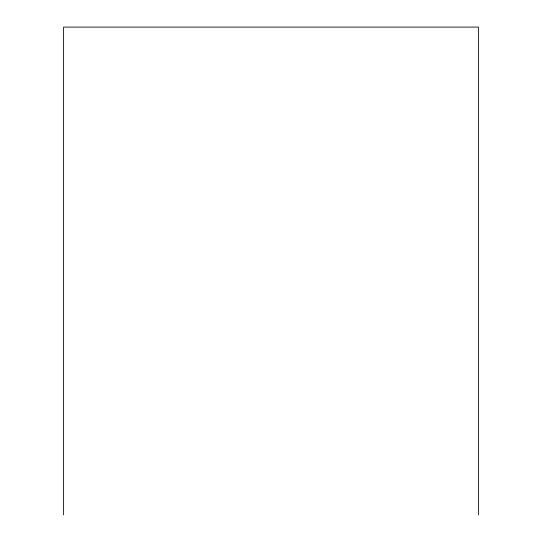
<?xml version="1.0" encoding="UTF-8"?>
<svg xmlns="http://www.w3.org/2000/svg" width="542" height="542" viewBox="0 0 542 542"><rect width="100%" height="100%" fill="white"/><g stroke="black" fill="none" stroke-linecap="round" stroke-linejoin="round"><path stroke-width="0.81" d="M478.396 514.9L478.396 27.1L63.604 27.1L63.604 514.9"/></g></svg>
